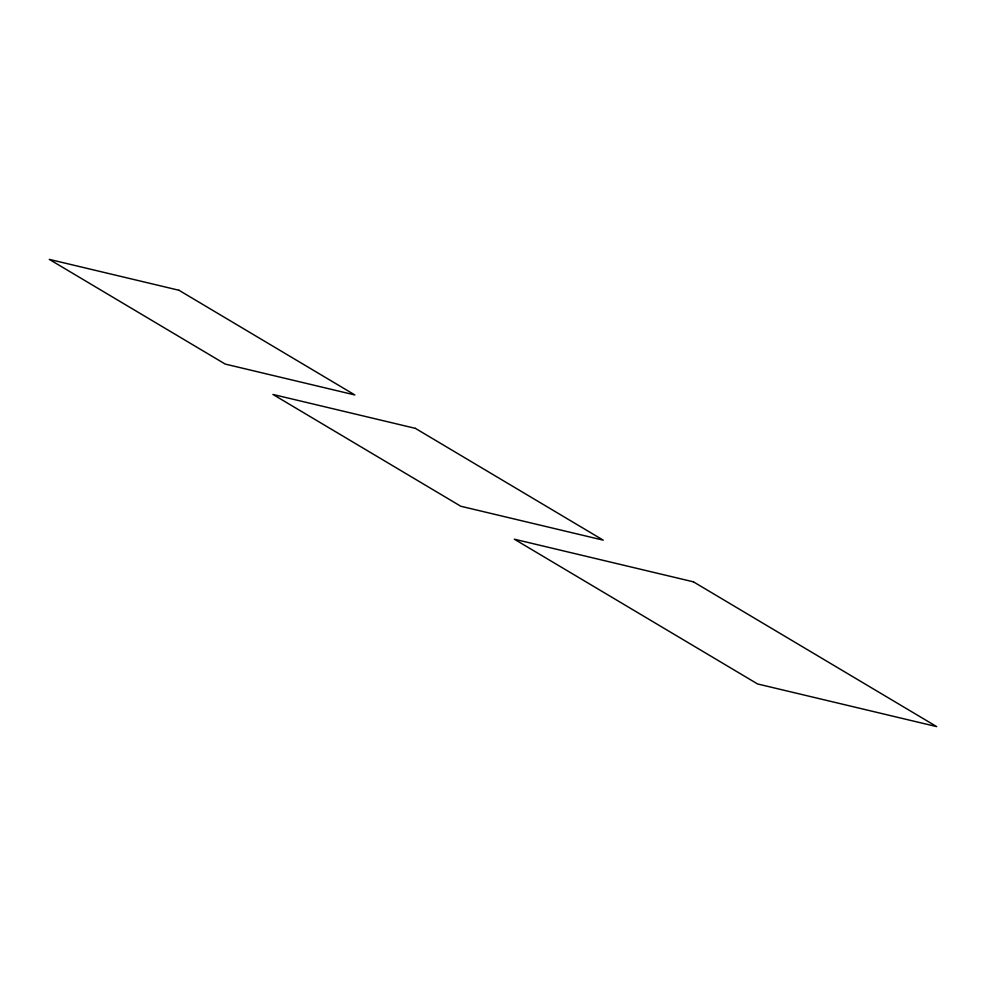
<?xml version="1.0" encoding="UTF-8"?>
<svg xmlns="http://www.w3.org/2000/svg" width="986" height="986" viewBox="0 0 986 986"><rect width="100%" height="100%" fill="white"/><g stroke="black" fill="none" stroke-linecap="round" stroke-linejoin="round"><path stroke-width="1.48" d="M178.947 290.254L49.3 259.38L225.227 364.08L354.874 394.955L178.947 290.254M415.365 428.355L272.937 394.449L460.819 506.262L603.247 540.168L415.365 428.355M693.429 581.839L514.322 539.194L757.593 683.964L936.7 726.62L693.429 581.839"/></g></svg>
